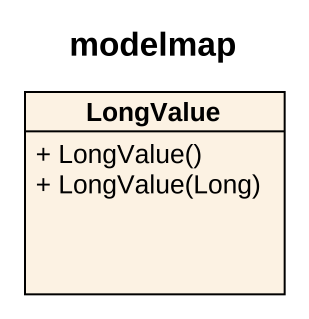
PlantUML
@startuml
title modelmap
hide circle
hide empty members
skinparam classAttributeIconSize 0
class LongValue {
  + LongValue()
  + LongValue(Long)
}
@enduml
